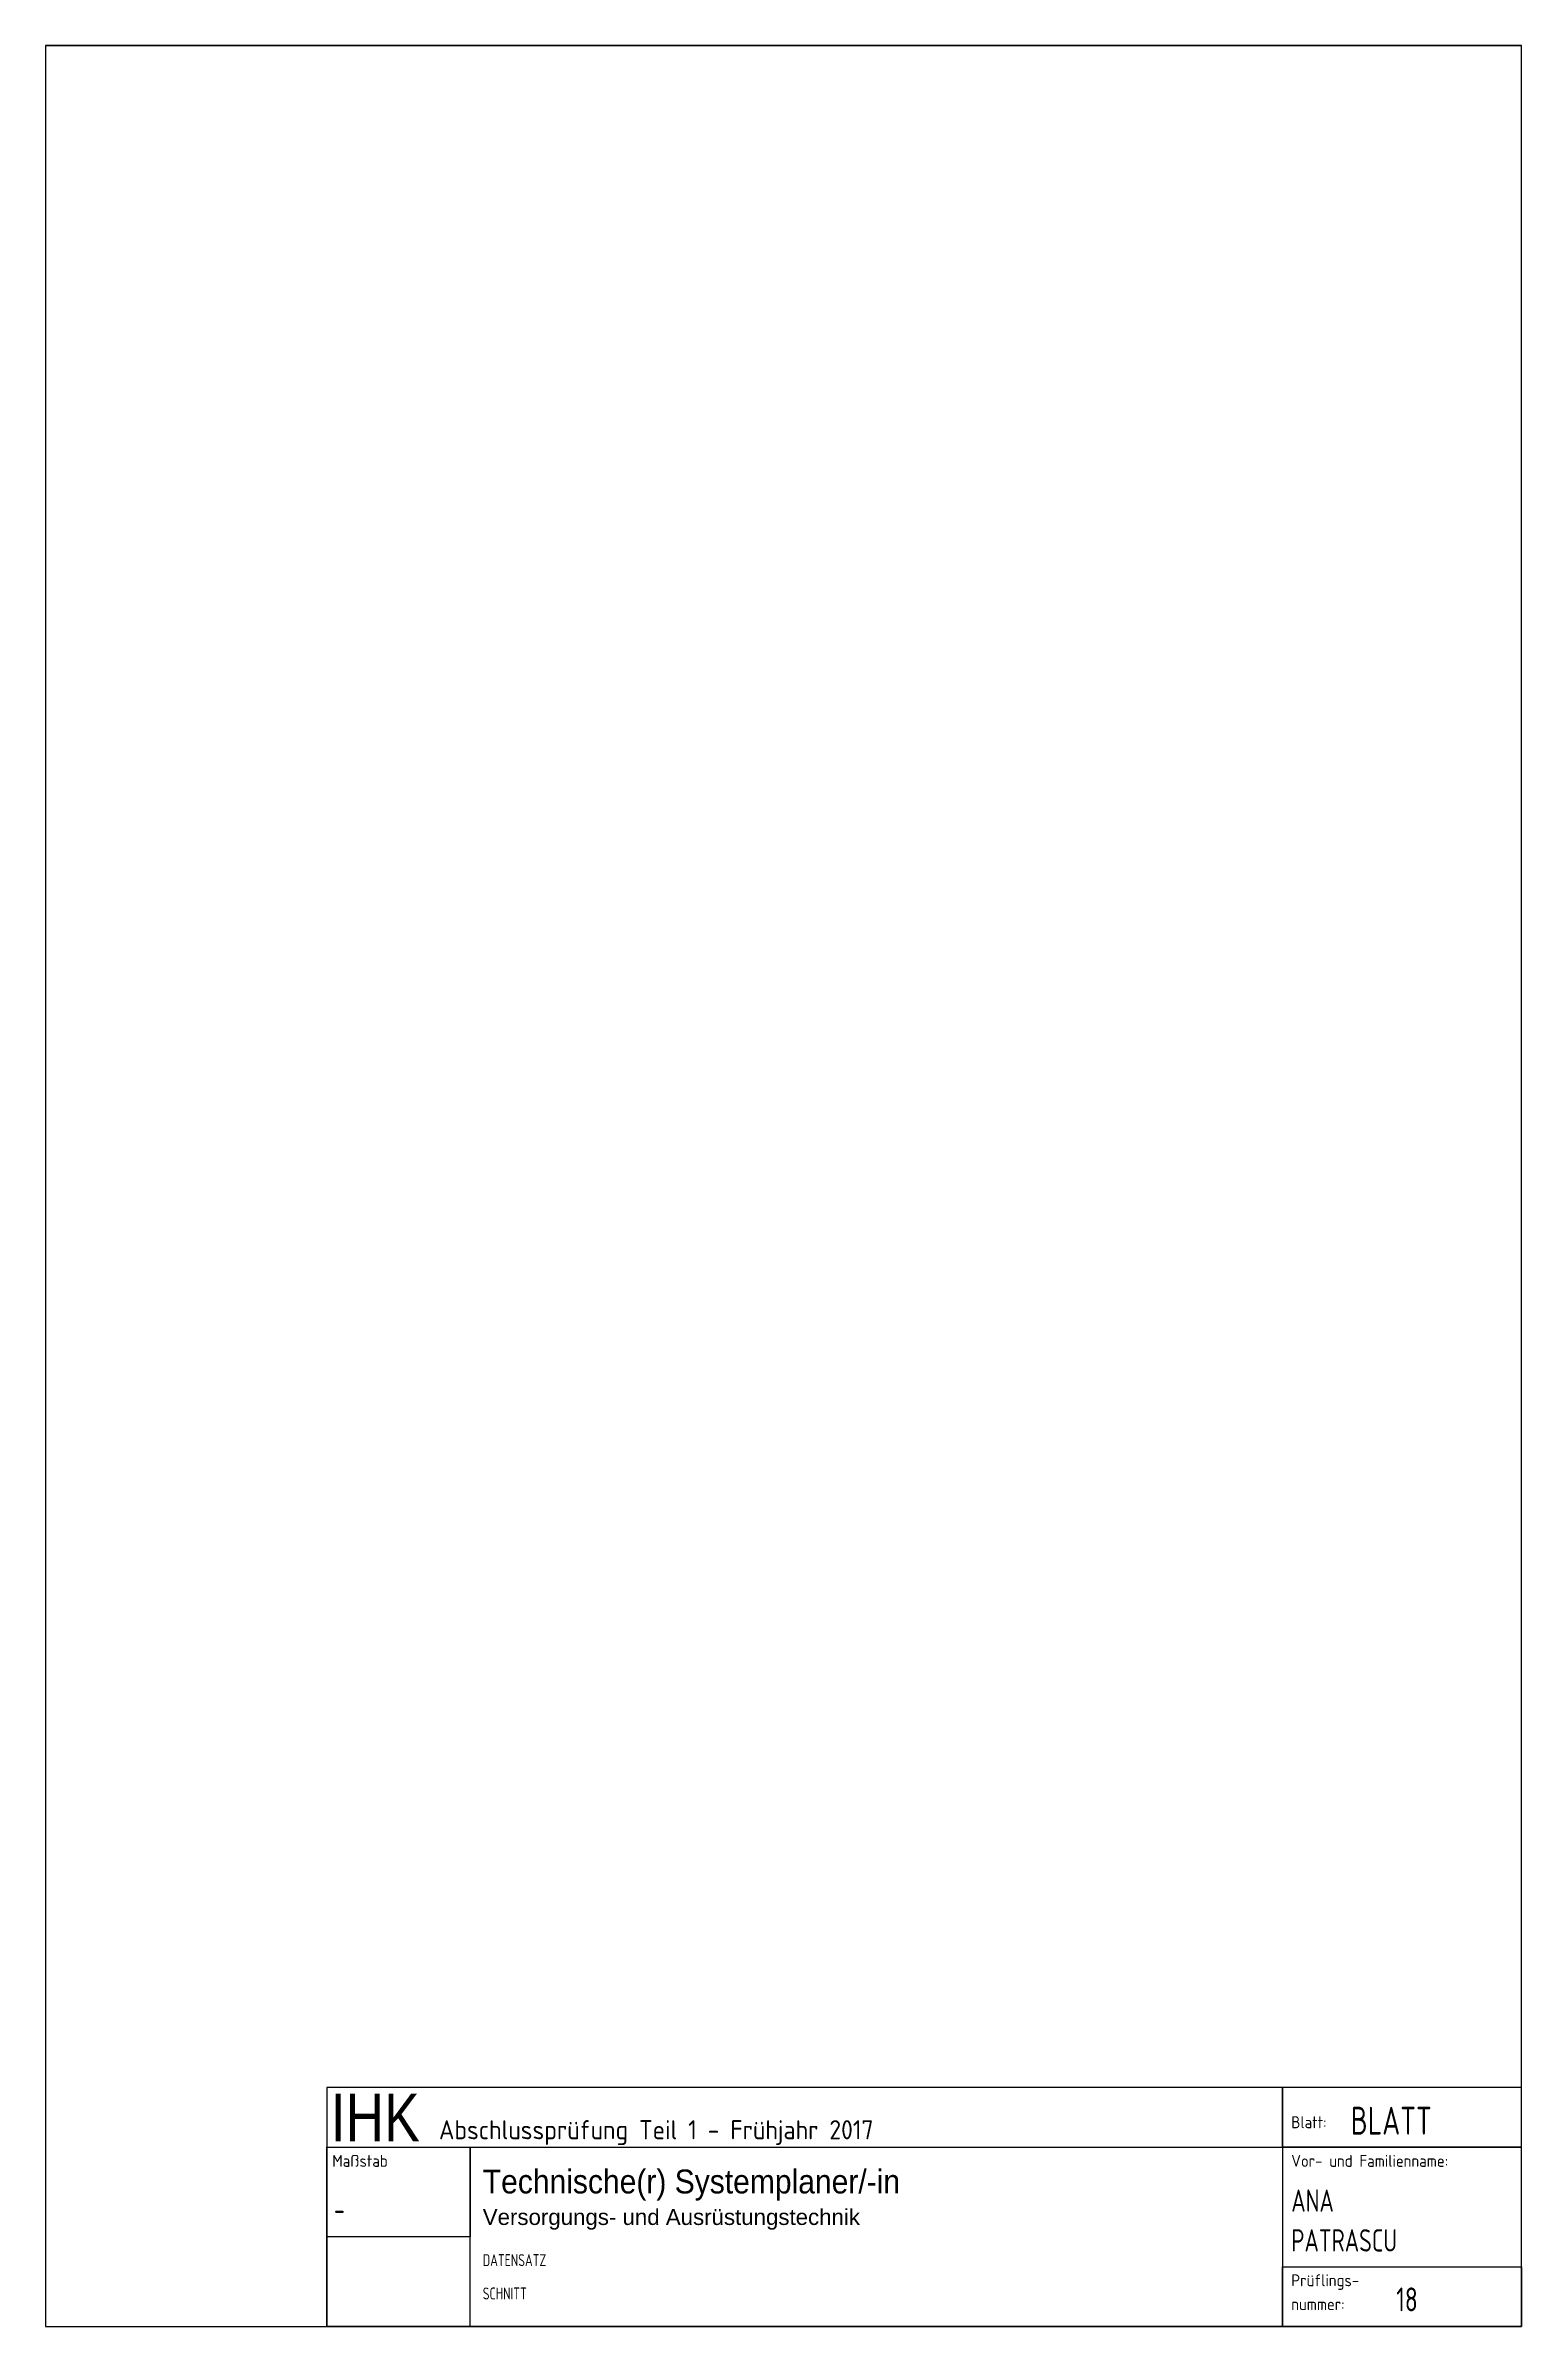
# Paper-space layout 'A4 Hochformat' of a CAD drawing. Header units: millimetres. Extents: x 11 to 196, y 0 to 286.
import ezdxf

# ---------------------------------------------------------------- set-up
doc = ezdxf.new("R2010")
doc.units = ezdxf.units.MM
doc.styles.add('Arial', font='ARIALUNI.TTF')
doc.styles.add('ISO', font='ISO8')
doc.styles.get("Standard").update_dxf_attribs({"font": 'arial.ttf'})

psp = doc.layouts.new('A4 Hochformat')

# ---------------------------------------------------------------- linework, layer by layer
psp.add_line((11.01, 286.5), (196.31, 286.5))
psp.add_lwpolyline([(11.01, 0), (196.31, 0), (196.31, 286.5), (11.01, 286.5)], close=True)
psp.add_lwpolyline([(196.31, 0), (196.31, 30), (46.31, 30), (46.31, 0), (46.31, 22.5), (196.31, 22.5), (166.31, 22.5), (166.31, 30), (166.31, 0), (166.31, 7.5), (196.31, 7.5), (196.31, 0), (46.31, 0), (64.31, 0), (64.31, 22.5), (64.31, 11.25), (46.31, 11.25)])

# ---------------------------------------------------------------- texts
at = {"style": 'Arial'}
for s, height, width, p in [('IHK', 6, 0.8, (46.81, 23.25)), ('Technische(r) Systemplaner/-in', 3, 0.9, (65.9, 16.7))]:
    psp.add_text(s, height=height, dxfattribs=dict(at, width=width)).set_placement(p)
at = {"style": 'ISO'}
for s, height, p in [('Abschlussprüfung Teil 1 - Frühjahr 2017', 2.4, (60.4, 23.5)), ('Blatt:', 1.5, (167.42, 24.89)), ('Maßstab', 1.5, (47, 20.04)), ('Vor- und Familienname:', 1.5, (167.42, 20.04)), ('Prüflings-', 1.5, (167.42, 5.04)), ('nummer:', 1.5, (167.42, 2.04))]:
    psp.add_text(s, height=height, dxfattribs=at).set_placement(p)
psp.add_text('Versorgungs- und Ausrüstungstechnik', height=2).set_placement((65.9, 12.74))
at = {"style": 'ISO', "width": 0.8}
for tag, p, height in [('BLATT', (174.88, 24.09), 3.5), ('ANA', (167.42, 14.4), 2.8), ('-', (47.21, 13.28), 2.8), ('PATRASCU', (167.42, 9.4), 2.8), ('DATENSATZ', (65.9, 7.57), 1.5), ('SCHNITT', (65.9, 3.38), 1.5), ('18', (180.6, 1.89), 3)]:
    psp.add_attdef(tag, p, '', height=height, dxfattribs=at)

doc.saveas('drawing.dxf')
